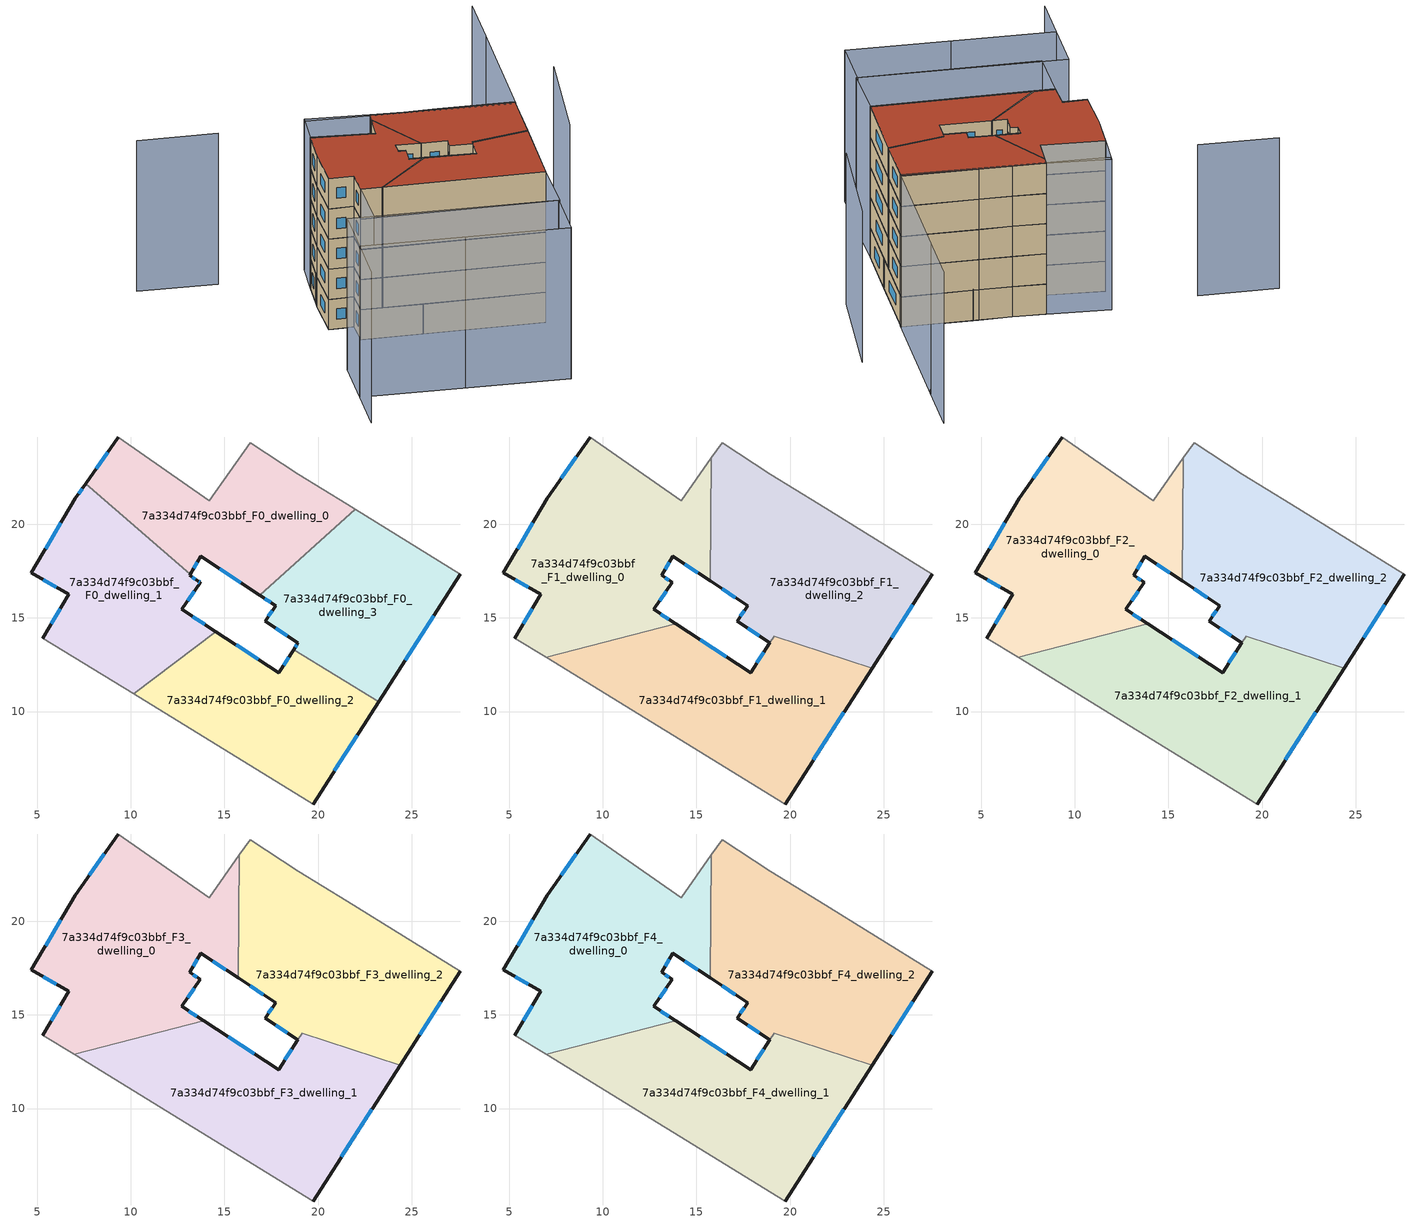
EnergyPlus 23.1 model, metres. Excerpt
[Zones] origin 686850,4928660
7a334d74f9c03bbf_F0_dwelling_0
 floor ground (EU_floor_Construction): 21.98,20.79 21.55,21.06 18.95,22.67 16.37,24.36 14.19,21.26 9.34,24.66 7.58,22.15 13.18,17.33 13.74,18.29 16.89,16.21 z0
 wall outside (EU_wall_Construction): 16.89,16.21 13.74,18.29 13.18,17.33 / 7.58,22.15 9.34,24.66 z0:3
 wall adiabatic (EU_wall_Construction): 9.34,24.66 14.19,21.26 16.37,24.36 18.95,22.67 21.55,21.06 21.98,20.79 z0:3
 wall to 7a334d74f9c03bbf_F0_dwelling_1 (EU_wall_Construction): 13.17,17.33 7.58,22.15 z0:3
 wall to 7a334d74f9c03bbf_F0_dwelling_3 (EU_wall_Construction): 21.98,20.79 16.89,16.21 z0:3
 window (EU_Window_Construction): 15.86,16.89 14.76,17.61 / 13.55,17.98 13.36,17.64 / 8.15,22.97 8.77,23.85 z0.98:2.02
7a334d74f9c03bbf_F0_dwelling_1
 floor ground (EU_floor_Construction): 14.54,14.26 12.72,15.45 13.71,16.88 13.72,16.89 13.6,16.97 13.14,17.27 13.18,17.33 7.58,22.15 7.04,21.38 4.68,17.41 6.68,16.26 5.31,13.92 10.17,10.94 z0
 wall outside (EU_wall_Construction): 13.18,17.33 13.14,17.27 13.6,16.97 13.72,16.89 13.71,16.88 12.72,15.45 14.54,14.26 / 5.31,13.92 6.68,16.26 4.68,17.41 7.04,21.38 7.58,22.15 z0:3
 wall adiabatic (EU_wall_Construction): 10.17,10.94 5.31,13.92 z0:3
 wall to 7a334d74f9c03bbf_F0_dwelling_2 (EU_wall_Construction): 14.54,14.26 10.17,10.94 z0:3
 window (EU_Window_Construction): 7.21,21.63 7.4,21.9 / 13.29,17.17 13.45,17.06 / 13.64,16.94 13.68,16.91 / 13.39,16.41 13.04,15.91 / 13.31,15.06 13.95,14.65 / 5.75,14.68 6.23,15.5 / 6.03,16.63 5.33,17.04 / 5.45,18.7 6.27,20.09 z0.98:2.02
7a334d74f9c03bbf_F0_dwelling_2
 floor ground (EU_floor_Construction): 19.74,5.06 23.23,10.51 18.69,13.31 17.9,12.08 14.54,14.26 10.17,10.94 z0
 wall outside (EU_wall_Construction): 14.54,14.26 17.9,12.08 18.69,13.31 / 23.23,10.51 19.74,5.06 z0:3
 wall adiabatic (EU_wall_Construction): 19.74,5.06 10.17,10.94 z0:3
 wall to 7a334d74f9c03bbf_F0_dwelling_3 (EU_wall_Construction): 18.69,13.31 23.23,10.51 z0:3
 window (EU_Window_Construction): 15.63,13.55 16.81,12.79 / 18.16,12.48 18.43,12.91 / 22.09,8.74 20.87,6.83 z0.98:2.02
7a334d74f9c03bbf_F0_dwelling_3
 floor ground (EU_floor_Construction): 23.23,10.51 27.6,17.33 21.98,20.79 16.89,16.21 17.74,15.65 17.17,14.81 18.93,13.67 18.69,13.31 z0
 wall outside (EU_wall_Construction): 18.69,13.31 18.93,13.67 17.17,14.81 17.74,15.65 16.89,16.21 / 27.6,17.33 23.23,10.51 z0:3
 wall adiabatic (EU_wall_Construction): 21.98,20.79 27.6,17.33 z0:3
 window (EU_Window_Construction): 18.77,13.43 18.85,13.55 / 18.35,14.04 17.74,14.44 / 17.35,15.08 17.55,15.38 / 17.46,15.83 17.16,16.03 / 26.18,15.11 24.65,12.73 z0.98:2.02
7a334d74f9c03bbf_F1_dwelling_0
 floor to 7a334d74f9c03bbf_F0_dwelling_0 (EU_floor_Construction): 15.73,16.98 15.8,23.55 14.19,21.26 9.34,24.66 7.58,22.15 13.17,17.33 13.74,18.29 z3
 floor to 7a334d74f9c03bbf_F0_dwelling_1 (EU_floor_Construction): 13.89,14.68 12.72,15.45 13.72,16.89 13.14,17.27 13.17,17.33 7.58,22.15 7.04,21.38 4.68,17.41 6.68,16.26 5.31,13.92 6.97,12.9 z3
 wall outside (EU_wall_Construction): 15.73,16.98 13.74,18.29 13.14,17.27 13.72,16.89 12.72,15.45 13.89,14.68 / 5.31,13.92 6.68,16.26 4.68,17.41 7.04,21.38 9.34,24.66 z3:6
 wall adiabatic (EU_wall_Construction): 9.34,24.66 14.19,21.26 15.8,23.55 / 6.97,12.9 5.31,13.92 z3:6
 wall to 7a334d74f9c03bbf_F1_dwelling_2 (EU_wall_Construction): 15.8,23.55 15.73,16.98 z3:6
 wall to 7a334d74f9c03bbf_F1_dwelling_1 (EU_wall_Construction): 13.89,14.68 6.97,12.9 z3:6
 window (EU_Window_Construction): 5.45,18.7 6.27,20.09 / 7.79,22.45 8.59,23.59 / 15.08,17.4 14.38,17.86 / 13.54,17.96 13.33,17.6 / 13.33,17.15 13.53,17.01 / 13.39,16.42 13.04,15.92 / 13.1,15.2 13.51,14.93 / 5.75,14.68 6.23,15.5 / 6.03,16.63 5.33,17.04 z3.98:5.02
7a334d74f9c03bbf_F1_dwelling_1
 floor to 7a334d74f9c03bbf_F0_dwelling_1 (EU_floor_Construction): 14.54,14.26 13.89,14.68 6.97,12.9 10.17,10.94 z3
 floor to 7a334d74f9c03bbf_F0_dwelling_2 (EU_floor_Construction): 19.74,5.06 23.23,10.51 18.69,13.31 17.9,12.08 14.54,14.26 10.17,10.94 z3
 floor to 7a334d74f9c03bbf_F0_dwelling_3 (EU_floor_Construction): 23.23,10.51 24.38,12.3 19.15,14.02 18.93,13.67 18.69,13.31 z3
 wall outside (EU_wall_Construction): 24.38,12.3 19.74,5.06 / 13.89,14.68 17.9,12.08 18.93,13.67 z3:6
 wall adiabatic (EU_wall_Construction): 19.74,5.06 6.97,12.9 z3:6
 wall to 7a334d74f9c03bbf_F1_dwelling_2 (EU_wall_Construction): 18.93,13.67 19.15,14.02 / 19.16,14.02 24.38,12.3 z3:6
 window (EU_Window_Construction): 18.23,12.6 18.59,13.15 / 22.87,9.95 21.25,7.42 / 15.2,13.84 16.6,12.93 z3.98:5.02
7a334d74f9c03bbf_F1_dwelling_2
 floor to 7a334d74f9c03bbf_F0_dwelling_0 (EU_floor_Construction): 21.98,20.79 21.55,21.06 18.95,22.67 16.37,24.36 15.8,23.55 15.73,16.98 16.89,16.21 z3
 floor to 7a334d74f9c03bbf_F0_dwelling_3 (EU_floor_Construction): 24.38,12.3 27.6,17.33 21.98,20.79 16.89,16.21 17.74,15.65 17.17,14.81 18.93,13.67 19.15,14.02 z3
 wall outside (EU_wall_Construction): 27.6,17.33 24.38,12.3 / 18.93,13.67 17.17,14.81 17.74,15.65 15.73,16.98 z3:6
 wall adiabatic (EU_wall_Construction): 15.8,23.55 16.37,24.36 18.95,22.67 21.55,21.06 27.6,17.33 z3:6
 window (EU_Window_Construction): 17.35,15.08 17.55,15.38 / 17.08,16.08 16.38,16.55 / 26.55,15.69 25.42,13.94 / 18.35,14.04 17.74,14.44 z3.98:5.02
7a334d74f9c03bbf_F2_dwelling_0
 floor to 7a334d74f9c03bbf_F1_dwelling_0 (EU_floor_Construction): 13.89,14.68 12.72,15.45 13.72,16.89 13.14,17.27 13.74,18.29 15.73,16.98 15.8,23.55 14.19,21.26 9.34,24.66 7.04,21.38 4.68,17.41 6.68,16.26 5.31,13.92 6.97,12.9 z6
 wall outside (EU_wall_Construction): 15.73,16.98 13.74,18.29 13.14,17.27 13.72,16.89 12.72,15.45 13.89,14.68 / 5.31,13.92 6.68,16.26 4.68,17.41 7.04,21.38 9.34,24.66 z6:9
 wall adiabatic (EU_wall_Construction): 9.34,24.66 14.19,21.26 15.8,23.55 / 6.97,12.9 5.31,13.92 z6:9
 wall to 7a334d74f9c03bbf_F2_dwelling_2 (EU_wall_Construction): 15.8,23.55 15.73,16.98 z6:9
 wall to 7a334d74f9c03bbf_F2_dwelling_1 (EU_wall_Construction): 13.89,14.68 6.97,12.9 z6:9
 window (EU_Window_Construction): 5.45,18.7 6.27,20.09 / 7.79,22.45 8.59,23.59 / 15.08,17.4 14.38,17.86 / 13.54,17.96 13.33,17.6 / 13.33,17.15 13.53,17.01 / 13.39,16.42 13.04,15.92 / 13.1,15.2 13.51,14.93 / 5.75,14.68 6.23,15.5 / 6.03,16.63 5.33,17.04 z6.98:8.02
7a334d74f9c03bbf_F2_dwelling_1
 floor to 7a334d74f9c03bbf_F1_dwelling_1 (EU_floor_Construction): 19.74,5.06 24.38,12.3 19.15,14.02 18.93,13.67 17.9,12.08 13.89,14.68 6.97,12.9 z6
 wall outside (EU_wall_Construction): 24.38,12.3 19.74,5.06 / 13.89,14.68 17.9,12.08 18.93,13.67 z6:9
 wall adiabatic (EU_wall_Construction): 19.74,5.06 6.97,12.9 z6:9
 wall to 7a334d74f9c03bbf_F2_dwelling_2 (EU_wall_Construction): 18.93,13.67 19.15,14.02 / 19.16,14.02 24.38,12.3 z6:9
 window (EU_Window_Construction): 18.23,12.6 18.59,13.15 / 22.87,9.95 21.25,7.42 / 15.2,13.84 16.6,12.93 z6.98:8.02
7a334d74f9c03bbf_F2_dwelling_2
 floor to 7a334d74f9c03bbf_F1_dwelling_2 (EU_floor_Construction): 24.38,12.3 27.6,17.33 21.55,21.06 18.95,22.67 16.37,24.36 15.8,23.55 15.73,16.98 17.74,15.65 17.17,14.81 18.93,13.67 19.16,14.02 z6
 wall outside (EU_wall_Construction): 27.6,17.33 24.38,12.3 / 18.93,13.67 17.17,14.81 17.74,15.65 15.73,16.98 z6:9
 wall adiabatic (EU_wall_Construction): 15.8,23.55 16.37,24.36 18.95,22.67 21.55,21.06 27.6,17.33 z6:9
 window (EU_Window_Construction): 17.35,15.08 17.55,15.38 / 17.08,16.08 16.38,16.55 / 26.55,15.69 25.42,13.94 / 18.35,14.04 17.74,14.44 z6.98:8.02
7a334d74f9c03bbf_F3_dwelling_0
 floor to 7a334d74f9c03bbf_F2_dwelling_0 (EU_floor_Construction): 13.89,14.68 12.72,15.45 13.72,16.89 13.14,17.27 13.74,18.29 15.73,16.98 15.8,23.55 14.19,21.26 9.34,24.66 7.04,21.38 4.68,17.41 6.68,16.26 5.31,13.92 6.97,12.9 z9
 wall outside (EU_wall_Construction): 15.73,16.98 13.74,18.29 13.14,17.27 13.72,16.89 12.72,15.45 13.89,14.68 / 5.31,13.92 6.68,16.26 4.68,17.41 7.04,21.38 9.34,24.66 z9:12
 wall adiabatic (EU_wall_Construction): 9.34,24.66 14.19,21.26 15.8,23.55 / 6.97,12.9 5.31,13.92 z9:12
 wall to 7a334d74f9c03bbf_F3_dwelling_2 (EU_wall_Construction): 15.8,23.55 15.73,16.98 z9:12
 wall to 7a334d74f9c03bbf_F3_dwelling_1 (EU_wall_Construction): 13.89,14.68 6.97,12.9 z9:12
 window (EU_Window_Construction): 5.45,18.7 6.27,20.09 / 7.79,22.45 8.59,23.59 / 15.08,17.4 14.38,17.86 / 13.54,17.96 13.33,17.6 / 13.33,17.15 13.53,17.01 / 13.39,16.42 13.04,15.92 / 13.1,15.2 13.51,14.93 / 5.75,14.68 6.23,15.5 / 6.03,16.63 5.33,17.04 z9.98:11.02
7a334d74f9c03bbf_F3_dwelling_1
 floor to 7a334d74f9c03bbf_F2_dwelling_1 (EU_floor_Construction): 19.74,5.06 24.38,12.3 19.15,14.02 18.93,13.67 17.9,12.08 13.89,14.68 6.97,12.9 z9
 wall outside (EU_wall_Construction): 24.38,12.3 19.74,5.06 / 13.89,14.68 17.9,12.08 18.93,13.67 z9:12
 wall adiabatic (EU_wall_Construction): 19.74,5.06 6.97,12.9 z9:12
 wall to 7a334d74f9c03bbf_F3_dwelling_2 (EU_wall_Construction): 18.93,13.67 19.15,14.02 / 19.16,14.02 24.38,12.3 z9:12
 window (EU_Window_Construction): 18.23,12.6 18.59,13.15 / 22.87,9.95 21.25,7.42 / 15.2,13.84 16.6,12.93 z9.98:11.02
7a334d74f9c03bbf_F3_dwelling_2
 floor to 7a334d74f9c03bbf_F2_dwelling_2 (EU_floor_Construction): 24.38,12.3 27.6,17.33 21.55,21.06 18.95,22.67 16.37,24.36 15.8,23.55 15.73,16.98 17.74,15.65 17.17,14.81 18.93,13.67 19.16,14.02 z9
 wall outside (EU_wall_Construction): 27.6,17.33 24.38,12.3 / 18.93,13.67 17.17,14.81 17.74,15.65 15.73,16.98 z9:12
 wall adiabatic (EU_wall_Construction): 15.8,23.55 16.37,24.36 18.95,22.67 21.55,21.06 27.6,17.33 z9:12
 window (EU_Window_Construction): 17.35,15.08 17.55,15.38 / 17.08,16.08 16.38,16.55 / 26.55,15.69 25.42,13.94 / 18.35,14.04 17.74,14.44 z9.98:11.02
7a334d74f9c03bbf_F4_dwelling_0
 floor to 7a334d74f9c03bbf_F3_dwelling_0 (EU_floor_Construction): 13.89,14.68 12.72,15.45 13.72,16.89 13.14,17.27 13.74,18.29 15.73,16.98 15.8,23.55 14.19,21.26 9.34,24.66 7.04,21.38 4.68,17.41 6.68,16.26 5.31,13.92 6.97,12.9 z12
 wall outside (EU_wall_Construction): 15.73,16.98 13.74,18.29 13.14,17.27 13.72,16.89 12.72,15.45 13.89,14.68 / 5.31,13.92 6.68,16.26 4.68,17.41 7.04,21.38 9.34,24.66 z12:15
 wall adiabatic (EU_wall_Construction): 9.34,24.66 14.19,21.26 15.8,23.55 / 6.97,12.9 5.31,13.92 z12:15
 wall to 7a334d74f9c03bbf_F4_dwelling_2 (EU_wall_Construction): 15.8,23.55 15.73,16.98 z12:15
 wall to 7a334d74f9c03bbf_F4_dwelling_1 (EU_wall_Construction): 13.89,14.68 6.97,12.9 z12:15
 window (EU_Window_Construction): 5.45,18.7 6.27,20.09 / 7.79,22.45 8.59,23.59 / 15.08,17.4 14.38,17.86 / 13.54,17.96 13.33,17.6 / 13.33,17.15 13.53,17.01 / 13.39,16.42 13.04,15.92 / 13.1,15.2 13.51,14.93 / 5.75,14.68 6.23,15.5 / 6.03,16.63 5.33,17.04 z12.98:14.02
 roof outside (EU_roof_Construction): 15.8,23.55 15.73,16.98 13.74,18.29 13.14,17.27 13.72,16.89 12.72,15.45 13.89,14.68 6.97,12.9 5.31,13.92 6.68,16.26 4.68,17.41 7.04,21.38 9.34,24.66 14.19,21.26 z15
7a334d74f9c03bbf_F4_dwelling_1
 floor to 7a334d74f9c03bbf_F3_dwelling_1 (EU_floor_Construction): 19.74,5.06 24.38,12.3 19.15,14.02 18.93,13.67 17.9,12.08 13.89,14.68 6.97,12.9 z12
 wall outside (EU_wall_Construction): 24.38,12.3 19.74,5.06 / 13.89,14.68 17.9,12.08 18.93,13.67 z12:15
 wall adiabatic (EU_wall_Construction): 19.74,5.06 6.97,12.9 z12:15
 wall to 7a334d74f9c03bbf_F4_dwelling_2 (EU_wall_Construction): 18.93,13.67 19.15,14.02 / 19.16,14.02 24.38,12.3 z12:15
 window (EU_Window_Construction): 18.23,12.6 18.59,13.15 / 22.87,9.95 21.25,7.42 / 15.2,13.84 16.6,12.93 z12.98:14.02
 roof outside (EU_roof_Construction): 24.38,12.3 19.74,5.06 6.97,12.9 13.89,14.68 17.9,12.08 18.93,13.67 19.15,14.02 z15
7a334d74f9c03bbf_F4_dwelling_2
 floor to 7a334d74f9c03bbf_F3_dwelling_2 (EU_floor_Construction): 24.38,12.3 27.6,17.33 21.55,21.06 18.95,22.67 16.37,24.36 15.8,23.55 15.73,16.98 17.74,15.65 17.17,14.81 18.93,13.67 19.16,14.02 z12
 wall outside (EU_wall_Construction): 27.6,17.33 24.38,12.3 / 18.93,13.67 17.17,14.81 17.74,15.65 15.73,16.98 z12:15
 wall adiabatic (EU_wall_Construction): 15.8,23.55 16.37,24.36 18.95,22.67 21.55,21.06 27.6,17.33 z12:15
 window (EU_Window_Construction): 17.35,15.08 17.55,15.38 / 17.08,16.08 16.38,16.55 / 26.55,15.69 25.42,13.94 / 18.35,14.04 17.74,14.44 z12.98:14.02
 roof outside (EU_roof_Construction): 21.55,21.06 27.6,17.33 24.38,12.3 19.15,14.02 18.93,13.67 17.17,14.81 17.74,15.65 15.73,16.98 15.8,23.55 16.37,24.36 18.95,22.67 z15
shading: -5.7,1.02 -2.83,5.54 / -2.83,5.54 13.43,-4.78 / 27.91,10.55 35,20.07 / -2.32,34.91 3.96,30.97 / 35.09,29.02 27.43,17.07 / 27.43,17.07 11.31,27.41 / 38.33,34.09 34.99,28.86 / 13.45,-4.79 -2.81,5.53 / -2.81,5.53 0.27,10.38 / 0.27,10.38 16.53,0.06 / 16.53,0.06 13.45,-4.79 / 2.21,8.89 5.32,13.95 / 5.32,13.95 19.74,5.06 / 19.74,5.06 16.62,0 / 16.62,0 2.21,8.89 / 14.19,21.26 9.34,24.66 / 9.34,24.66 11.51,27.76 / 11.51,27.76 16.37,24.36 / 16.37,24.36 14.19,21.26 z0:15
[Building]
EU S2 Campaign: North Axis=0; Terrain=City; Solar Distribution=FullExterior
[Site:Location]
Bologna: Latitude=44.5; Longitude=11.25; Time Zone=1; Elevation=37
[SizingPeriod:WeatherFileDays]
AnnualSizingPeriod: Begin Month=1; Begin Day of Month=1; End Month=12; End Day of Month=31; Day of Week for Start Day=Monday; Use Weather File Daylight Saving Period=No; Use Weather File Rain and Snow Indicators=No
[MATERIAL]
EU_InternalMass_Material: Roughness=MediumRough; Thickness=0.1; Conductivity=1; Density=1800; Specific Heat=900; Thermal Absorptance=0.9; Solar Absorptance=0.7; Visible Absorptance=0.7
[MATERIAL:NOMASS] Roughness=MediumRough; Thermal Absorptance=0.9; Solar Absorptance=0.7; Visible Absorptance=0.7
Name | Thermal Resistance
EU_wall_NoMass | 0.905828
EU_roof_NoMass | 0.37593
EU_floor_NoMass | 0.67114
[WINDOWMATERIAL:SIMPLEGLAZINGSYSTEM]
EU_Window_SimpleGlazing: UFactor=4.52486; Solar Heat Gain Coefficient=0.85; Visible Transmittance=0.85
[CONSTRUCTION]
EU_wall_Construction: EU_wall_NoMass
EU_roof_Construction: EU_roof_NoMass
EU_floor_Construction: EU_floor_NoMass
EU_InternalMass_Construction: EU_InternalMass_Material
EU_Window_Construction: EU_Window_SimpleGlazing
[ZONE] Type=1; Multiplier=1; Ceiling Height=autocalculate; Floor Area=autocalculate; Part of Total Floor Area=Yes
Name | Volume
7a334d74f9c03bbf_F0_dwelling_0 | 179.15
7a334d74f9c03bbf_F1_dwelling_0 | 238.865
7a334d74f9c03bbf_F2_dwelling_0; 7a334d74f9c03bbf_F3_dwelling_0; 7a334d74f9c03bbf_F4_dwelling_0 | 238.868
7a334d74f9c03bbf_F0_dwelling_1 | 179.149
7a334d74f9c03bbf_F1_dwelling_1 | 237.874
7a334d74f9c03bbf_F2_dwelling_1; 7a334d74f9c03bbf_F3_dwelling_1; 7a334d74f9c03bbf_F4_dwelling_1 | 237.877
7a334d74f9c03bbf_F0_dwelling_2 | 179.158
7a334d74f9c03bbf_F1_dwelling_2 | 239.848
7a334d74f9c03bbf_F2_dwelling_2; 7a334d74f9c03bbf_F3_dwelling_2; 7a334d74f9c03bbf_F4_dwelling_2 | 239.85
7a334d74f9c03bbf_F0_dwelling_3 | 179.155
[INTERNALMASS] Construction=EU_InternalMass_Construction
Name | Zone or ZoneList | Surface Area
7a334d74f9c03bbf_F0_dwelling_0_EU_InternalMass | 7a334d74f9c03bbf_F0_dwelling_0 | 59.7165
7a334d74f9c03bbf_F0_dwelling_1_EU_InternalMass | 7a334d74f9c03bbf_F0_dwelling_1 | 59.7164
7a334d74f9c03bbf_F0_dwelling_2_EU_InternalMass | 7a334d74f9c03bbf_F0_dwelling_2 | 59.7192
7a334d74f9c03bbf_F0_dwelling_3_EU_InternalMass | 7a334d74f9c03bbf_F0_dwelling_3 | 59.7182
7a334d74f9c03bbf_F1_dwelling_0_EU_InternalMass | 7a334d74f9c03bbf_F1_dwelling_0 | 79.6226
7a334d74f9c03bbf_F1_dwelling_1_EU_InternalMass | 7a334d74f9c03bbf_F1_dwelling_1 | 79.2943
7a334d74f9c03bbf_F1_dwelling_2_EU_InternalMass | 7a334d74f9c03bbf_F1_dwelling_2 | 79.9504
7a334d74f9c03bbf_F2_dwelling_0_EU_InternalMass | 7a334d74f9c03bbf_F2_dwelling_0 | 79.6226
7a334d74f9c03bbf_F2_dwelling_1_EU_InternalMass | 7a334d74f9c03bbf_F2_dwelling_1 | 79.2943
7a334d74f9c03bbf_F2_dwelling_2_EU_InternalMass | 7a334d74f9c03bbf_F2_dwelling_2 | 79.9504
7a334d74f9c03bbf_F3_dwelling_0_EU_InternalMass | 7a334d74f9c03bbf_F3_dwelling_0 | 79.6226
7a334d74f9c03bbf_F3_dwelling_1_EU_InternalMass | 7a334d74f9c03bbf_F3_dwelling_1 | 79.2943
7a334d74f9c03bbf_F3_dwelling_2_EU_InternalMass | 7a334d74f9c03bbf_F3_dwelling_2 | 79.9504
7a334d74f9c03bbf_F4_dwelling_0_EU_InternalMass | 7a334d74f9c03bbf_F4_dwelling_0 | 79.6226
7a334d74f9c03bbf_F4_dwelling_1_EU_InternalMass | 7a334d74f9c03bbf_F4_dwelling_1 | 79.2943
7a334d74f9c03bbf_F4_dwelling_2_EU_InternalMass | 7a334d74f9c03bbf_F4_dwelling_2 | 79.9504
[OTHEREQUIPMENT] Fuel Type=Electricity; Design Level Calculation Method=Watts/Area; Power per Zone Floor Area=1; Fraction Latent=0; Fraction Radiant=0; Fraction Lost=0; Carbon Dioxide Generation Rate=0; EndUse Subcategory=EU_Step8_InternalGains
Name | Zone or ZoneList or Space or SpaceList | Schedule
EU_Step8_InternalGain_7a334d74f9c03bbf_F0_dwelling_0_f000 | 7a334d74f9c03bbf_F0_dwelling_0 | EU_Step8_GainSchedule_7a334d74f9c03bbf_F0_dwelling_0_f000
EU_Step8_InternalGain_7a334d74f9c03bbf_F0_dwelling_1_f000 | 7a334d74f9c03bbf_F0_dwelling_1 | EU_Step8_GainSchedule_7a334d74f9c03bbf_F0_dwelling_1_f000
EU_Step8_InternalGain_7a334d74f9c03bbf_F0_dwelling_2_f000 | 7a334d74f9c03bbf_F0_dwelling_2 | EU_Step8_GainSchedule_7a334d74f9c03bbf_F0_dwelling_2_f000
EU_Step8_InternalGain_7a334d74f9c03bbf_F0_dwelling_3_f000 | 7a334d74f9c03bbf_F0_dwelling_3 | EU_Step8_GainSchedule_7a334d74f9c03bbf_F0_dwelling_3_f000
EU_Step8_InternalGain_7a334d74f9c03bbf_F1_dwelling_0_f000 | 7a334d74f9c03bbf_F1_dwelling_0 | EU_Step8_GainSchedule_7a334d74f9c03bbf_F1_dwelling_0_f000
EU_Step8_InternalGain_7a334d74f9c03bbf_F1_dwelling_1_f000 | 7a334d74f9c03bbf_F1_dwelling_1 | EU_Step8_GainSchedule_7a334d74f9c03bbf_F1_dwelling_1_f000
EU_Step8_InternalGain_7a334d74f9c03bbf_F1_dwelling_2_f000 | 7a334d74f9c03bbf_F1_dwelling_2 | EU_Step8_GainSchedule_7a334d74f9c03bbf_F1_dwelling_2_f000
EU_Step8_InternalGain_7a334d74f9c03bbf_F2_dwelling_0_f000 | 7a334d74f9c03bbf_F2_dwelling_0 | EU_Step8_GainSchedule_7a334d74f9c03bbf_F2_dwelling_0_f000
EU_Step8_InternalGain_7a334d74f9c03bbf_F2_dwelling_1_f000 | 7a334d74f9c03bbf_F2_dwelling_1 | EU_Step8_GainSchedule_7a334d74f9c03bbf_F2_dwelling_1_f000
EU_Step8_InternalGain_7a334d74f9c03bbf_F2_dwelling_2_f000 | 7a334d74f9c03bbf_F2_dwelling_2 | EU_Step8_GainSchedule_7a334d74f9c03bbf_F2_dwelling_2_f000
EU_Step8_InternalGain_7a334d74f9c03bbf_F3_dwelling_0_f000 | 7a334d74f9c03bbf_F3_dwelling_0 | EU_Step8_GainSchedule_7a334d74f9c03bbf_F3_dwelling_0_f000
EU_Step8_InternalGain_7a334d74f9c03bbf_F3_dwelling_1_f000 | 7a334d74f9c03bbf_F3_dwelling_1 | EU_Step8_GainSchedule_7a334d74f9c03bbf_F3_dwelling_1_f000
EU_Step8_InternalGain_7a334d74f9c03bbf_F3_dwelling_2_f000 | 7a334d74f9c03bbf_F3_dwelling_2 | EU_Step8_GainSchedule_7a334d74f9c03bbf_F3_dwelling_2_f000
EU_Step8_InternalGain_7a334d74f9c03bbf_F4_dwelling_0_f000 | 7a334d74f9c03bbf_F4_dwelling_0 | EU_Step8_GainSchedule_7a334d74f9c03bbf_F4_dwelling_0_f000
EU_Step8_InternalGain_7a334d74f9c03bbf_F4_dwelling_1_f000 | 7a334d74f9c03bbf_F4_dwelling_1 | EU_Step8_GainSchedule_7a334d74f9c03bbf_F4_dwelling_1_f000
EU_Step8_InternalGain_7a334d74f9c03bbf_F4_dwelling_2_f000 | 7a334d74f9c03bbf_F4_dwelling_2 | EU_Step8_GainSchedule_7a334d74f9c03bbf_F4_dwelling_2_f000
[ZONEVENTILATION:DESIGNFLOWRATE] Schedule=EU_AlwaysOn; Design Flow Rate Calculation Method=AirChanges/Hour; Air Changes per Hour=0.73129; Ventilation Type=Natural; Fan Pressure Rise=0; Fan Total Efficiency=1; Constant Term Coefficient=1; Temperature Term Coefficient=0; Velocity Term Coefficient=0; Velocity Squared Term Coefficient=0; Minimum Indoor Temperature=-100; Maximum Indoor Temperature=100; Delta Temperature=-100; Minimum Outdoor Temperature=-100; Maximum Outdoor Temperature=100; Maximum Wind Speed=40
Name | Zone or ZoneList or Space or SpaceList
EU_ConstantAir_7a334d74f9c03bbf_F0_dwelling_0 | 7a334d74f9c03bbf_F0_dwelling_0
EU_ConstantAir_7a334d74f9c03bbf_F0_dwelling_1 | 7a334d74f9c03bbf_F0_dwelling_1
EU_ConstantAir_7a334d74f9c03bbf_F0_dwelling_2 | 7a334d74f9c03bbf_F0_dwelling_2
EU_ConstantAir_7a334d74f9c03bbf_F0_dwelling_3 | 7a334d74f9c03bbf_F0_dwelling_3
EU_ConstantAir_7a334d74f9c03bbf_F1_dwelling_0 | 7a334d74f9c03bbf_F1_dwelling_0
EU_ConstantAir_7a334d74f9c03bbf_F1_dwelling_1 | 7a334d74f9c03bbf_F1_dwelling_1
EU_ConstantAir_7a334d74f9c03bbf_F1_dwelling_2 | 7a334d74f9c03bbf_F1_dwelling_2
EU_ConstantAir_7a334d74f9c03bbf_F2_dwelling_0 | 7a334d74f9c03bbf_F2_dwelling_0
EU_ConstantAir_7a334d74f9c03bbf_F2_dwelling_1 | 7a334d74f9c03bbf_F2_dwelling_1
EU_ConstantAir_7a334d74f9c03bbf_F2_dwelling_2 | 7a334d74f9c03bbf_F2_dwelling_2
EU_ConstantAir_7a334d74f9c03bbf_F3_dwelling_0 | 7a334d74f9c03bbf_F3_dwelling_0
EU_ConstantAir_7a334d74f9c03bbf_F3_dwelling_1 | 7a334d74f9c03bbf_F3_dwelling_1
EU_ConstantAir_7a334d74f9c03bbf_F3_dwelling_2 | 7a334d74f9c03bbf_F3_dwelling_2
EU_ConstantAir_7a334d74f9c03bbf_F4_dwelling_0 | 7a334d74f9c03bbf_F4_dwelling_0
EU_ConstantAir_7a334d74f9c03bbf_F4_dwelling_1 | 7a334d74f9c03bbf_F4_dwelling_1
EU_ConstantAir_7a334d74f9c03bbf_F4_dwelling_2 | 7a334d74f9c03bbf_F4_dwelling_2
[HVACTEMPLATE:THERMOSTAT] Constant Heating Setpoint=20; Constant Cooling Setpoint=50
EU_HeatOnly_7a334d74f9c03bbf_F0_dwelling_0; EU_HeatOnly_7a334d74f9c03bbf_F0_dwelling_1; EU_HeatOnly_7a334d74f9c03bbf_F0_dwelling_2; EU_HeatOnly_7a334d74f9c03bbf_F0_dwelling_3; EU_HeatOnly_7a334d74f9c03bbf_F1_dwelling_0; EU_HeatOnly_7a334d74f9c03bbf_F1_dwelling_1; EU_HeatOnly_7a334d74f9c03bbf_F1_dwelling_2; EU_HeatOnly_7a334d74f9c03bbf_F2_dwelling_0; EU_HeatOnly_7a334d74f9c03bbf_F2_dwelling_1; EU_HeatOnly_7a334d74f9c03bbf_F2_dwelling_2; EU_HeatOnly_7a334d74f9c03bbf_F3_dwelling_0; EU_HeatOnly_7a334d74f9c03bbf_F3_dwelling_1; EU_HeatOnly_7a334d74f9c03bbf_F3_dwelling_2; EU_HeatOnly_7a334d74f9c03bbf_F4_dwelling_0; EU_HeatOnly_7a334d74f9c03bbf_F4_dwelling_1; EU_HeatOnly_7a334d74f9c03bbf_F4_dwelling_2
[HVACTEMPLATE:ZONE:IDEALLOADSAIRSYSTEM] System Availability Schedule=EU_AlwaysOn; Maximum Heating Supply Air Temperature=50; Minimum Cooling Supply Air Temperature=13; Maximum Heating Supply Air Humidity Ratio=0.0156; Minimum Cooling Supply Air Humidity Ratio=0.0077; Heating Limit=NoLimit; Cooling Limit=NoLimit; Heating Availability Schedule=EU_AlwaysOn; Cooling Availability Schedule=EU_CoolingOff; Dehumidification Control Type=ConstantSensibleHeatRatio; Cooling Sensible Heat Ratio=0.7; Dehumidification Setpoint=60; Humidification Control Type=None; Humidification Setpoint=30; Outdoor Air Method=None; Outdoor Air Flow Rate per Person=0.00944; Outdoor Air Flow Rate per Zone Floor Area=0; Outdoor Air Flow Rate per Zone=0; Demand Controlled Ventilation Type=None; Outdoor Air Economizer Type=NoEconomizer; Heat Recovery Type=None; Sensible Heat Recovery Effectiveness=0.7; Latent Heat Recovery Effectiveness=0.65
Name | Template Thermostat
7a334d74f9c03bbf_F0_dwelling_0 | EU_HeatOnly_7a334d74f9c03bbf_F0_dwelling_0
7a334d74f9c03bbf_F0_dwelling_1 | EU_HeatOnly_7a334d74f9c03bbf_F0_dwelling_1
7a334d74f9c03bbf_F0_dwelling_2 | EU_HeatOnly_7a334d74f9c03bbf_F0_dwelling_2
7a334d74f9c03bbf_F0_dwelling_3 | EU_HeatOnly_7a334d74f9c03bbf_F0_dwelling_3
7a334d74f9c03bbf_F1_dwelling_0 | EU_HeatOnly_7a334d74f9c03bbf_F1_dwelling_0
7a334d74f9c03bbf_F1_dwelling_1 | EU_HeatOnly_7a334d74f9c03bbf_F1_dwelling_1
7a334d74f9c03bbf_F1_dwelling_2 | EU_HeatOnly_7a334d74f9c03bbf_F1_dwelling_2
7a334d74f9c03bbf_F2_dwelling_0 | EU_HeatOnly_7a334d74f9c03bbf_F2_dwelling_0
7a334d74f9c03bbf_F2_dwelling_1 | EU_HeatOnly_7a334d74f9c03bbf_F2_dwelling_1
7a334d74f9c03bbf_F2_dwelling_2 | EU_HeatOnly_7a334d74f9c03bbf_F2_dwelling_2
7a334d74f9c03bbf_F3_dwelling_0 | EU_HeatOnly_7a334d74f9c03bbf_F3_dwelling_0
7a334d74f9c03bbf_F3_dwelling_1 | EU_HeatOnly_7a334d74f9c03bbf_F3_dwelling_1
7a334d74f9c03bbf_F3_dwelling_2 | EU_HeatOnly_7a334d74f9c03bbf_F3_dwelling_2
7a334d74f9c03bbf_F4_dwelling_0 | EU_HeatOnly_7a334d74f9c03bbf_F4_dwelling_0
7a334d74f9c03bbf_F4_dwelling_1 | EU_HeatOnly_7a334d74f9c03bbf_F4_dwelling_1
7a334d74f9c03bbf_F4_dwelling_2 | EU_HeatOnly_7a334d74f9c03bbf_F4_dwelling_2
[SIZING:ZONE] Zone Cooling Design Supply Air Temperature Input Method=SupplyAirTemperature; Zone Cooling Design Supply Air Temperature=13; Zone Heating Design Supply Air Temperature Input Method=SupplyAirTemperature; Zone Heating Design Supply Air Temperature=50; Zone Cooling Design Supply Air Humidity Ratio=0.008; Zone Heating Design Supply Air Humidity Ratio=0.008; Cooling Design Air Flow Method=DesignDay; Cooling Design Air Flow Rate=0; Cooling Minimum Air Flow per Zone Floor Area=0.000762; Cooling Minimum Air Flow=0; Cooling Minimum Air Flow Fraction=0.2; Heating Design Air Flow Method=DesignDay; Heating Design Air Flow Rate=0; Heating Maximum Air Flow per Zone Floor Area=0.002032; Heating Maximum Air Flow=0.141576; Heating Maximum Air Flow Fraction=0.3; Account for Dedicated Outdoor Air System=No; Dedicated Outdoor Air System Control Strategy=NeutralSupplyAir; Dedicated Outdoor Air Low Setpoint Temperature for Design=autosize; Dedicated Outdoor Air High Setpoint Temperature for Design=autosize; Zone Load Sizing Method=Sensible Load Only No Latent Load; Zone Latent Cooling Design Supply Air Humidity Ratio Input Method=HumidityRatioDifference; Zone Cooling Design Supply Air Humidity Ratio Difference=0.005; Zone Latent Heating Design Supply Air Humidity Ratio Input Method=HumidityRatioDifference; Zone Humidification Design Supply Air Humidity Ratio Difference=0.005
7a334d74f9c03bbf_F0_dwelling_0; 7a334d74f9c03bbf_F0_dwelling_1; 7a334d74f9c03bbf_F0_dwelling_2; 7a334d74f9c03bbf_F0_dwelling_3; 7a334d74f9c03bbf_F1_dwelling_0; 7a334d74f9c03bbf_F1_dwelling_1; 7a334d74f9c03bbf_F1_dwelling_2; 7a334d74f9c03bbf_F2_dwelling_0; 7a334d74f9c03bbf_F2_dwelling_1; 7a334d74f9c03bbf_F2_dwelling_2; 7a334d74f9c03bbf_F3_dwelling_0; 7a334d74f9c03bbf_F3_dwelling_1; 7a334d74f9c03bbf_F3_dwelling_2; 7a334d74f9c03bbf_F4_dwelling_0; 7a334d74f9c03bbf_F4_dwelling_1; 7a334d74f9c03bbf_F4_dwelling_2
[SCHEDULE:CONSTANT]
Name | Hourly Value
EU_AlwaysOn | 1
EU_CoolingOff | 0
[SCHEDULE:FILE] Column Number=1; Rows to Skip at Top=0; Number of Hours of Data=8760; Column Separator=Comma; Interpolate to Timestep=No; Minutes per Item=60; Adjust Schedule for Daylight Savings=Yes
Name | File
EU_Step8_GainSchedule_7a334d74f9c03bbf_F0_dwelling_0_f000 | ../../schedules/7a334d74f9c03bbf/7a334d74f9c03bbf_F0_dwelling_0_f000_gain.csv
EU_Step8_GainSchedule_7a334d74f9c03bbf_F0_dwelling_1_f000 | ../../schedules/7a334d74f9c03bbf/7a334d74f9c03bbf_F0_dwelling_1_f000_gain.csv
EU_Step8_GainSchedule_7a334d74f9c03bbf_F0_dwelling_2_f000 | ../../schedules/7a334d74f9c03bbf/7a334d74f9c03bbf_F0_dwelling_2_f000_gain.csv
EU_Step8_GainSchedule_7a334d74f9c03bbf_F0_dwelling_3_f000 | ../../schedules/7a334d74f9c03bbf/7a334d74f9c03bbf_F0_dwelling_3_f000_gain.csv
EU_Step8_GainSchedule_7a334d74f9c03bbf_F1_dwelling_0_f000 | ../../schedules/7a334d74f9c03bbf/7a334d74f9c03bbf_F1_dwelling_0_f000_gain.csv
EU_Step8_GainSchedule_7a334d74f9c03bbf_F1_dwelling_1_f000 | ../../schedules/7a334d74f9c03bbf/7a334d74f9c03bbf_F1_dwelling_1_f000_gain.csv
EU_Step8_GainSchedule_7a334d74f9c03bbf_F1_dwelling_2_f000 | ../../schedules/7a334d74f9c03bbf/7a334d74f9c03bbf_F1_dwelling_2_f000_gain.csv
EU_Step8_GainSchedule_7a334d74f9c03bbf_F2_dwelling_0_f000 | ../../schedules/7a334d74f9c03bbf/7a334d74f9c03bbf_F2_dwelling_0_f000_gain.csv
EU_Step8_GainSchedule_7a334d74f9c03bbf_F2_dwelling_1_f000 | ../../schedules/7a334d74f9c03bbf/7a334d74f9c03bbf_F2_dwelling_1_f000_gain.csv
EU_Step8_GainSchedule_7a334d74f9c03bbf_F2_dwelling_2_f000 | ../../schedules/7a334d74f9c03bbf/7a334d74f9c03bbf_F2_dwelling_2_f000_gain.csv
EU_Step8_GainSchedule_7a334d74f9c03bbf_F3_dwelling_0_f000 | ../../schedules/7a334d74f9c03bbf/7a334d74f9c03bbf_F3_dwelling_0_f000_gain.csv
EU_Step8_GainSchedule_7a334d74f9c03bbf_F3_dwelling_1_f000 | ../../schedules/7a334d74f9c03bbf/7a334d74f9c03bbf_F3_dwelling_1_f000_gain.csv
EU_Step8_GainSchedule_7a334d74f9c03bbf_F3_dwelling_2_f000 | ../../schedules/7a334d74f9c03bbf/7a334d74f9c03bbf_F3_dwelling_2_f000_gain.csv
EU_Step8_GainSchedule_7a334d74f9c03bbf_F4_dwelling_0_f000 | ../../schedules/7a334d74f9c03bbf/7a334d74f9c03bbf_F4_dwelling_0_f000_gain.csv
EU_Step8_GainSchedule_7a334d74f9c03bbf_F4_dwelling_1_f000 | ../../schedules/7a334d74f9c03bbf/7a334d74f9c03bbf_F4_dwelling_1_f000_gain.csv
EU_Step8_GainSchedule_7a334d74f9c03bbf_F4_dwelling_2_f000 | ../../schedules/7a334d74f9c03bbf/7a334d74f9c03bbf_F4_dwelling_2_f000_gain.csv
